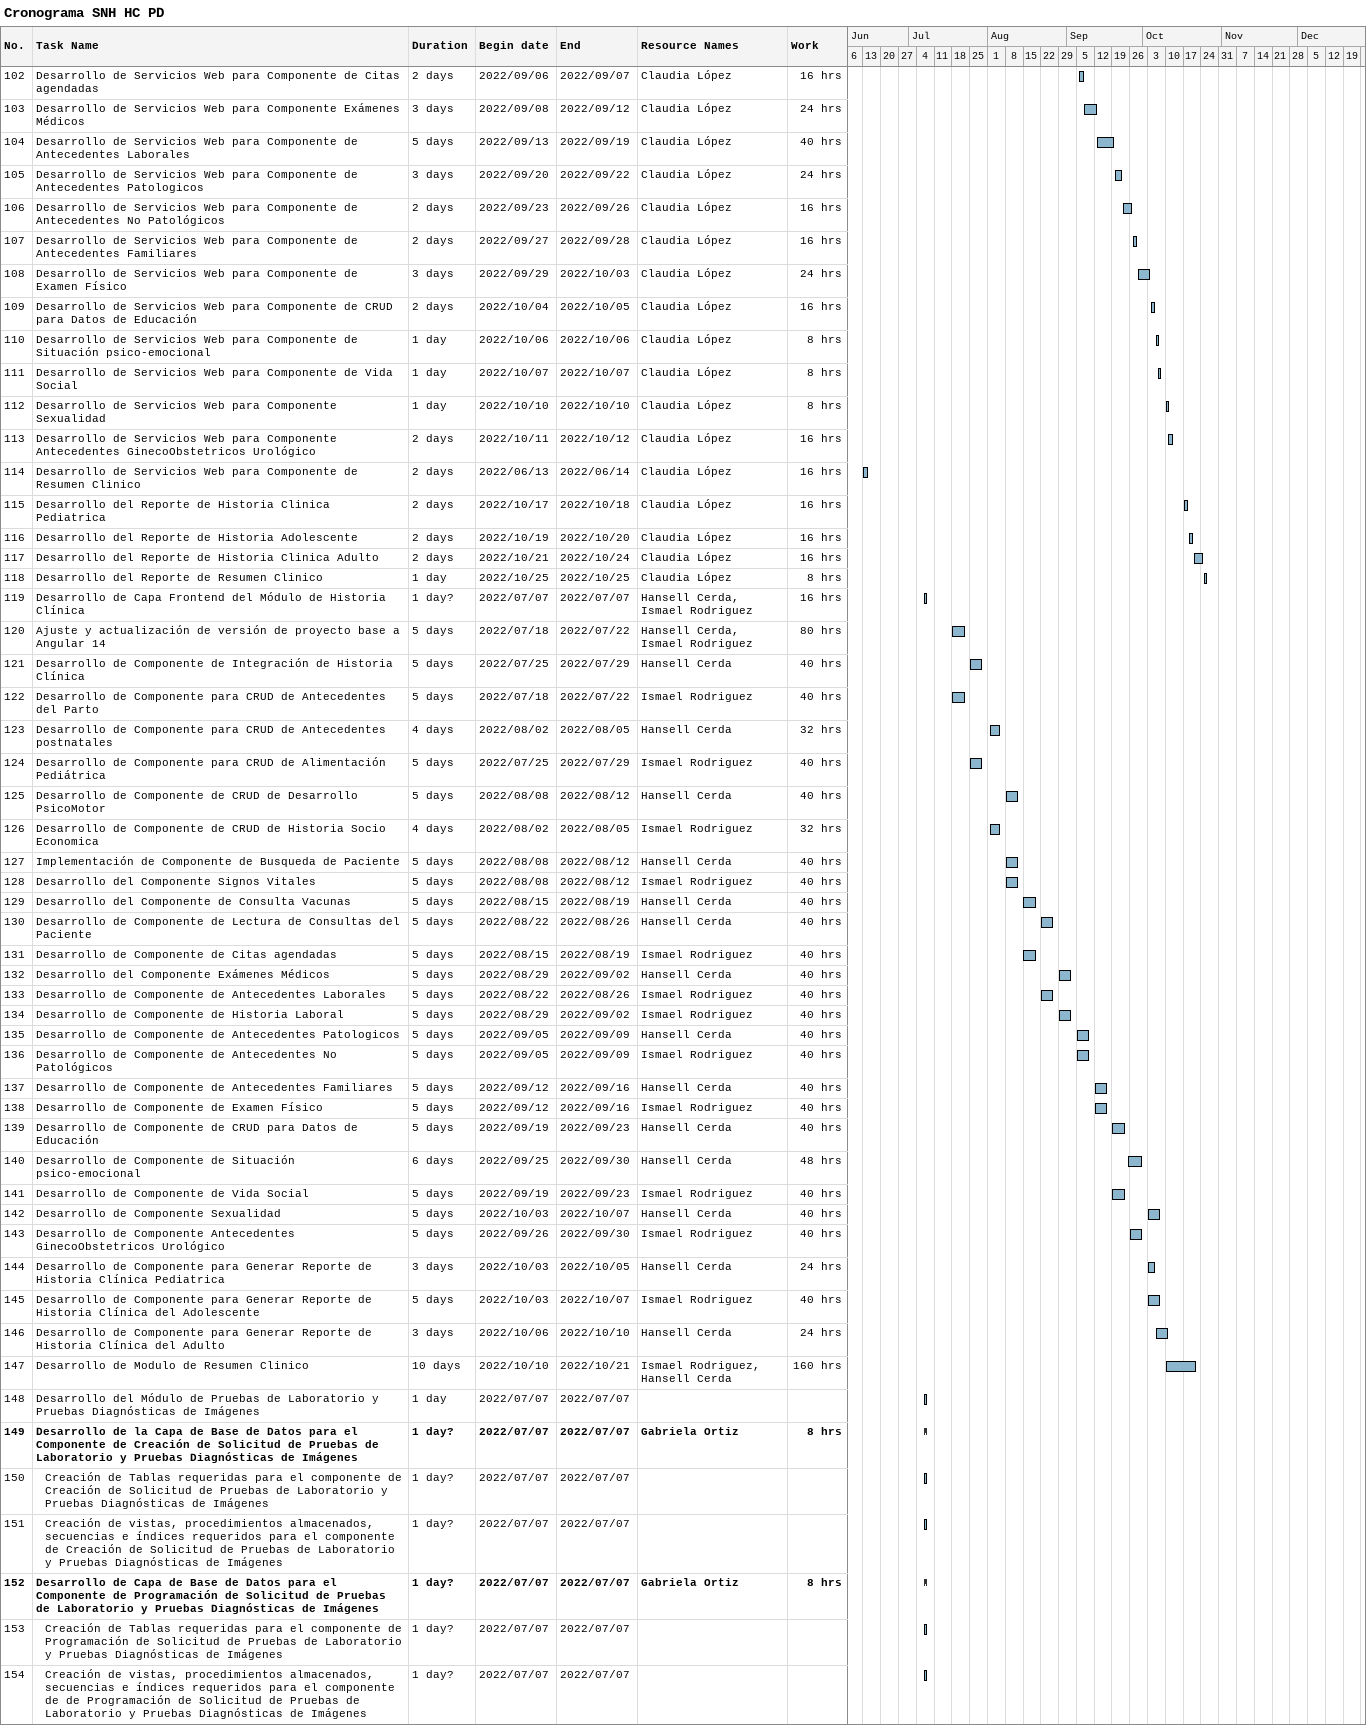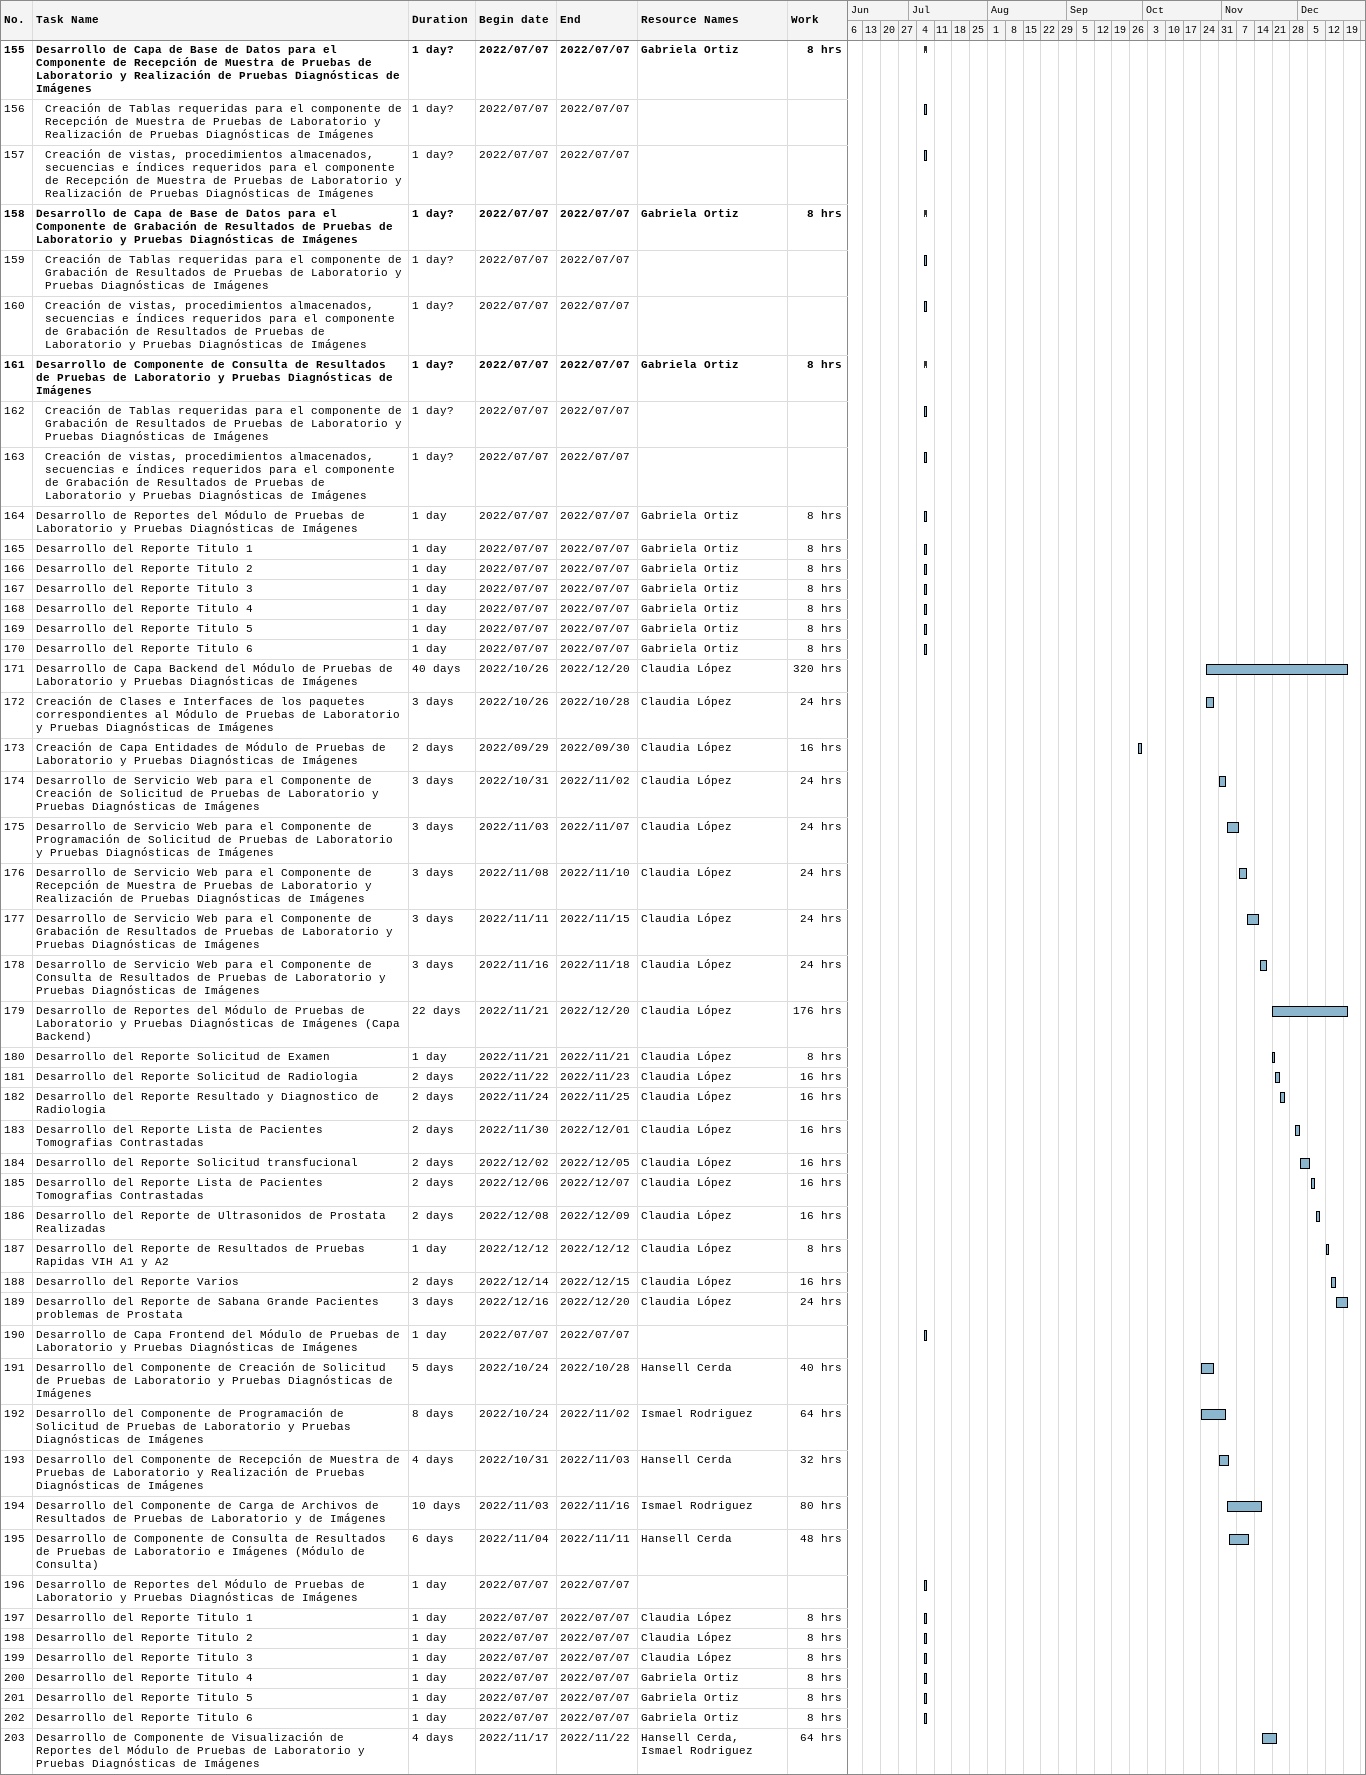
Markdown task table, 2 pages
Cronograma SNH HC PD

| ID | Level | Task | Duration | Start | Finish | Resources | Work (h) |
|---|---|---|---|---|---|---|---|
| 102 | 1 | Desarrollo de Servicios Web para Componente de Citas agendadas | 2d | 2022-09-06 | 2022-09-07 | Claudia López | 16 |
| 103 | 1 | Desarrollo de Servicios Web para Componente Exámenes Médicos | 3d | 2022-09-08 | 2022-09-12 | Claudia López | 24 |
| 104 | 1 | Desarrollo de Servicios Web para Componente de Antecedentes Laborales | 5d | 2022-09-13 | 2022-09-19 | Claudia López | 40 |
| 105 | 1 | Desarrollo de Servicios Web para Componente de Antecedentes Patologicos | 3d | 2022-09-20 | 2022-09-22 | Claudia López | 24 |
| 106 | 1 | Desarrollo de Servicios Web para Componente de Antecedentes No Patológicos | 2d | 2022-09-23 | 2022-09-26 | Claudia López | 16 |
| 107 | 1 | Desarrollo de Servicios Web para Componente de Antecedentes Familiares | 2d | 2022-09-27 | 2022-09-28 | Claudia López | 16 |
| 108 | 1 | Desarrollo de Servicios Web para Componente de Examen Físico | 3d | 2022-09-29 | 2022-10-03 | Claudia López | 24 |
| 109 | 1 | Desarrollo de Servicios Web para Componente de CRUD para Datos de Educación | 2d | 2022-10-04 | 2022-10-05 | Claudia López | 16 |
| 110 | 1 | Desarrollo de Servicios Web para Componente de Situación psico-emocional | 1d | 2022-10-06 | 2022-10-06 | Claudia López | 8 |
| 111 | 1 | Desarrollo de Servicios Web para Componente de Vida Social | 1d | 2022-10-07 | 2022-10-07 | Claudia López | 8 |
| 112 | 1 | Desarrollo de Servicios Web para Componente Sexualidad | 1d | 2022-10-10 | 2022-10-10 | Claudia López | 8 |
| 113 | 1 | Desarrollo de Servicios Web para Componente Antecedentes GinecoObstetricos Urológico | 2d | 2022-10-11 | 2022-10-12 | Claudia López | 16 |
| 114 | 1 | Desarrollo de Servicios Web para Componente de Resumen Clinico | 2d | 2022-06-13 | 2022-06-14 | Claudia López | 16 |
| 115 | 1 | Desarrollo del Reporte de Historia Clinica Pediatrica | 2d | 2022-10-17 | 2022-10-18 | Claudia López | 16 |
| 116 | 1 | Desarrollo del Reporte de Historia Adolescente | 2d | 2022-10-19 | 2022-10-20 | Claudia López | 16 |
| 117 | 1 | Desarrollo del Reporte de Historia Clinica Adulto | 2d | 2022-10-21 | 2022-10-24 | Claudia López | 16 |
| 118 | 1 | Desarrollo del Reporte de Resumen Clinico | 1d | 2022-10-25 | 2022-10-25 | Claudia López | 8 |
| 119 | 1 | Desarrollo de Capa Frontend del Módulo de Historia Clínica | 1d? | 2022-07-07 | 2022-07-07 | Hansell Cerda, Ismael Rodriguez | 16 |
| 120 | 1 | Ajuste y actualización de versión de proyecto base a Angular 14 | 5d | 2022-07-18 | 2022-07-22 | Hansell Cerda, Ismael Rodriguez | 80 |
| 121 | 1 | Desarrollo de Componente de Integración de Historia Clínica | 5d | 2022-07-25 | 2022-07-29 | Hansell Cerda | 40 |
| 122 | 1 | Desarrollo de Componente para CRUD de Antecedentes del Parto | 5d | 2022-07-18 | 2022-07-22 | Ismael Rodriguez | 40 |
| 123 | 1 | Desarrollo de Componente para CRUD de Antecedentes postnatales | 4d | 2022-08-02 | 2022-08-05 | Hansell Cerda | 32 |
| 124 | 1 | Desarrollo de Componente para CRUD de Alimentación Pediátrica | 5d | 2022-07-25 | 2022-07-29 | Ismael Rodriguez | 40 |
| 125 | 1 | Desarrollo de Componente de CRUD de Desarrollo PsicoMotor | 5d | 2022-08-08 | 2022-08-12 | Hansell Cerda | 40 |
| 126 | 1 | Desarrollo de Componente de CRUD de Historia Socio Economica | 4d | 2022-08-02 | 2022-08-05 | Ismael Rodriguez | 32 |
| 127 | 1 | Implementación de Componente de Busqueda de Paciente | 5d | 2022-08-08 | 2022-08-12 | Hansell Cerda | 40 |
| 128 | 1 | Desarrollo del Componente Signos Vitales | 5d | 2022-08-08 | 2022-08-12 | Ismael Rodriguez | 40 |
| 129 | 1 | Desarrollo del Componente de Consulta Vacunas | 5d | 2022-08-15 | 2022-08-19 | Hansell Cerda | 40 |
| 130 | 1 | Desarrollo de Componente de Lectura de Consultas del Paciente | 5d | 2022-08-22 | 2022-08-26 | Hansell Cerda | 40 |
| 131 | 1 | Desarrollo de Componente de Citas agendadas | 5d | 2022-08-15 | 2022-08-19 | Ismael Rodriguez | 40 |
| 132 | 1 | Desarrollo del Componente Exámenes Médicos | 5d | 2022-08-29 | 2022-09-02 | Hansell Cerda | 40 |
| 133 | 1 | Desarrollo de Componente de Antecedentes Laborales | 5d | 2022-08-22 | 2022-08-26 | Ismael Rodriguez | 40 |
| 134 | 1 | Desarrollo de Componente de Historia Laboral | 5d | 2022-08-29 | 2022-09-02 | Ismael Rodriguez | 40 |
| 135 | 1 | Desarrollo de Componente de Antecedentes Patologicos | 5d | 2022-09-05 | 2022-09-09 | Hansell Cerda | 40 |
| 136 | 1 | Desarrollo de Componente de Antecedentes No Patológicos | 5d | 2022-09-05 | 2022-09-09 | Ismael Rodriguez | 40 |
| 137 | 1 | Desarrollo de Componente de Antecedentes Familiares | 5d | 2022-09-12 | 2022-09-16 | Hansell Cerda | 40 |
| 138 | 1 | Desarrollo de Componente de Examen Físico | 5d | 2022-09-12 | 2022-09-16 | Ismael Rodriguez | 40 |
| 139 | 1 | Desarrollo de Componente de CRUD para Datos de Educación | 5d | 2022-09-19 | 2022-09-23 | Hansell Cerda | 40 |
| 140 | 1 | Desarrollo de Componente de Situación psico-emocional | 6d | 2022-09-25 | 2022-09-30 | Hansell Cerda | 48 |
| 141 | 1 | Desarrollo de Componente de Vida Social | 5d | 2022-09-19 | 2022-09-23 | Ismael Rodriguez | 40 |
| 142 | 1 | Desarrollo de Componente Sexualidad | 5d | 2022-10-03 | 2022-10-07 | Hansell Cerda | 40 |
| 143 | 1 | Desarrollo de Componente Antecedentes GinecoObstetricos Urológico | 5d | 2022-09-26 | 2022-09-30 | Ismael Rodriguez | 40 |
| 144 | 1 | Desarrollo de Componente para Generar Reporte de Historia Clínica Pediatrica | 3d | 2022-10-03 | 2022-10-05 | Hansell Cerda | 24 |
| 145 | 1 | Desarrollo de Componente para Generar Reporte de Historia Clínica del Adolescente | 5d | 2022-10-03 | 2022-10-07 | Ismael Rodriguez | 40 |
| 146 | 1 | Desarrollo de Componente para Generar Reporte de Historia Clínica del Adulto | 3d | 2022-10-06 | 2022-10-10 | Hansell Cerda | 24 |
| 147 | 1 | Desarrollo de Modulo de Resumen Clinico | 10d | 2022-10-10 | 2022-10-21 | Ismael Rodriguez, Hansell Cerda | 160 |
| 148 | 1 | Desarrollo del Módulo de Pruebas de Laboratorio y Pruebas Diagnósticas de Imágenes | 1d | 2022-07-07 | 2022-07-07 |  |  |
| 149 | 1 | **Desarrollo de la Capa de Base de Datos para el Componente de Creación de Solicitud de Pruebas de Laboratorio y Pruebas Diagnósticas de Imágenes** | 1d? | 2022-07-07 | 2022-07-07 | Gabriela Ortiz | 8 |
| 150 | 2 | Creación de Tablas requeridas para el componente de Creación de Solicitud de Pruebas de Laboratorio y Pruebas Diagnósticas de Imágenes | 1d? | 2022-07-07 | 2022-07-07 |  |  |
| 151 | 2 | Creación de vistas, procedimientos almacenados, secuencias e índices requeridos para el componente de Creación de Solicitud de Pruebas de Laboratorio y Pruebas Diagnósticas de Imágenes | 1d? | 2022-07-07 | 2022-07-07 |  |  |
| 152 | 1 | **Desarrollo de Capa de Base de Datos para el Componente de Programación de Solicitud de Pruebas de Laboratorio y Pruebas Diagnósticas de Imágenes** | 1d? | 2022-07-07 | 2022-07-07 | Gabriela Ortiz | 8 |
| 153 | 2 | Creación de Tablas requeridas para el componente de Programación de Solicitud de Pruebas de Laboratorio y Pruebas Diagnósticas de Imágenes | 1d? | 2022-07-07 | 2022-07-07 |  |  |
| 154 | 2 | Creación de vistas, procedimientos almacenados, secuencias e índices requeridos para el componente de de Programación de Solicitud de Pruebas de Laboratorio y Pruebas Diagnósticas de Imágenes | 1d? | 2022-07-07 | 2022-07-07 |  |  |
| 155 | 1 | **Desarrollo de Capa de Base de Datos para el Componente de Recepción de Muestra de Pruebas de Laboratorio y Realización de Pruebas Diagnósticas de Imágenes** | 1d? | 2022-07-07 | 2022-07-07 | Gabriela Ortiz | 8 |
| 156 | 2 | Creación de Tablas requeridas para el componente de Recepción de Muestra de Pruebas de Laboratorio y Realización de Pruebas Diagnósticas de Imágenes | 1d? | 2022-07-07 | 2022-07-07 |  |  |
| 157 | 2 | Creación de vistas, procedimientos almacenados, secuencias e índices requeridos para el componente de Recepción de Muestra de Pruebas de Laboratorio y Realización de Pruebas Diagnósticas de Imágenes | 1d? | 2022-07-07 | 2022-07-07 |  |  |
| 158 | 1 | **Desarrollo de Capa de Base de Datos para el Componente de Grabación de Resultados de Pruebas de Laboratorio y Pruebas Diagnósticas de Imágenes** | 1d? | 2022-07-07 | 2022-07-07 | Gabriela Ortiz | 8 |
| 159 | 2 | Creación de Tablas requeridas para el componente de Grabación de Resultados de Pruebas de Laboratorio y Pruebas Diagnósticas de Imágenes | 1d? | 2022-07-07 | 2022-07-07 |  |  |
| 160 | 2 | Creación de vistas, procedimientos almacenados, secuencias e índices requeridos para el componente de Grabación de Resultados de Pruebas de Laboratorio y Pruebas Diagnósticas de Imágenes | 1d? | 2022-07-07 | 2022-07-07 |  |  |
| 161 | 1 | **Desarrollo de Componente de Consulta de Resultados de Pruebas de Laboratorio y Pruebas Diagnósticas de Imágenes** | 1d? | 2022-07-07 | 2022-07-07 | Gabriela Ortiz | 8 |
| 162 | 2 | Creación de Tablas requeridas para el componente de Grabación de Resultados de Pruebas de Laboratorio y Pruebas Diagnósticas de Imágenes | 1d? | 2022-07-07 | 2022-07-07 |  |  |
| 163 | 2 | Creación de vistas, procedimientos almacenados, secuencias e índices requeridos para el componente de Grabación de Resultados de Pruebas de Laboratorio y Pruebas Diagnósticas de Imágenes | 1d? | 2022-07-07 | 2022-07-07 |  |  |
| 164 | 1 | Desarrollo de Reportes del Módulo de Pruebas de Laboratorio y Pruebas Diagnósticas de Imágenes | 1d | 2022-07-07 | 2022-07-07 | Gabriela Ortiz | 8 |
| 165 | 1 | Desarrollo del Reporte Titulo 1 | 1d | 2022-07-07 | 2022-07-07 | Gabriela Ortiz | 8 |
| 166 | 1 | Desarrollo del Reporte Titulo 2 | 1d | 2022-07-07 | 2022-07-07 | Gabriela Ortiz | 8 |
| 167 | 1 | Desarrollo del Reporte Titulo 3 | 1d | 2022-07-07 | 2022-07-07 | Gabriela Ortiz | 8 |
| 168 | 1 | Desarrollo del Reporte Titulo 4 | 1d | 2022-07-07 | 2022-07-07 | Gabriela Ortiz | 8 |
| 169 | 1 | Desarrollo del Reporte Titulo 5 | 1d | 2022-07-07 | 2022-07-07 | Gabriela Ortiz | 8 |
| 170 | 1 | Desarrollo del Reporte Titulo 6 | 1d | 2022-07-07 | 2022-07-07 | Gabriela Ortiz | 8 |
| 171 | 1 | Desarrollo de Capa Backend del Módulo de Pruebas de Laboratorio y Pruebas Diagnósticas de Imágenes | 40d | 2022-10-26 | 2022-12-20 | Claudia López | 320 |
| 172 | 1 | Creación de Clases e Interfaces de los paquetes correspondientes al Módulo de Pruebas de Laboratorio y Pruebas Diagnósticas de Imágenes | 3d | 2022-10-26 | 2022-10-28 | Claudia López | 24 |
| 173 | 1 | Creación de Capa Entidades de Módulo de Pruebas de Laboratorio y Pruebas Diagnósticas de Imágenes | 2d | 2022-09-29 | 2022-09-30 | Claudia López | 16 |
| 174 | 1 | Desarrollo de Servicio Web para el Componente de Creación de Solicitud de Pruebas de Laboratorio y Pruebas Diagnósticas de Imágenes | 3d | 2022-10-31 | 2022-11-02 | Claudia López | 24 |
| 175 | 1 | Desarrollo de Servicio Web para el Componente de Programación de Solicitud de Pruebas de Laboratorio y Pruebas Diagnósticas de Imágenes | 3d | 2022-11-03 | 2022-11-07 | Claudia López | 24 |
| 176 | 1 | Desarrollo de Servicio Web para el Componente de Recepción de Muestra de Pruebas de Laboratorio y Realización de Pruebas Diagnósticas de Imágenes | 3d | 2022-11-08 | 2022-11-10 | Claudia López | 24 |
| 177 | 1 | Desarrollo de Servicio Web para el Componente de Grabación de Resultados de Pruebas de Laboratorio y Pruebas Diagnósticas de Imágenes | 3d | 2022-11-11 | 2022-11-15 | Claudia López | 24 |
| 178 | 1 | Desarrollo de Servicio Web para el Componente de Consulta de Resultados de Pruebas de Laboratorio y Pruebas Diagnósticas de Imágenes | 3d | 2022-11-16 | 2022-11-18 | Claudia López | 24 |
| 179 | 1 | Desarrollo de Reportes del Módulo de Pruebas de Laboratorio y Pruebas Diagnósticas de Imágenes (Capa Backend) | 22d | 2022-11-21 | 2022-12-20 | Claudia López | 176 |
| 180 | 1 | Desarrollo del Reporte Solicitud de Examen | 1d | 2022-11-21 | 2022-11-21 | Claudia López | 8 |
| 181 | 1 | Desarrollo del Reporte Solicitud de Radiologia | 2d | 2022-11-22 | 2022-11-23 | Claudia López | 16 |
| 182 | 1 | Desarrollo del Reporte Resultado y Diagnostico de Radiologia | 2d | 2022-11-24 | 2022-11-25 | Claudia López | 16 |
| 183 | 1 | Desarrollo del Reporte Lista de Pacientes Tomografias Contrastadas | 2d | 2022-11-30 | 2022-12-01 | Claudia López | 16 |
| 184 | 1 | Desarrollo del Reporte Solicitud transfucional | 2d | 2022-12-02 | 2022-12-05 | Claudia López | 16 |
| 185 | 1 | Desarrollo del Reporte Lista de Pacientes Tomografias Contrastadas | 2d | 2022-12-06 | 2022-12-07 | Claudia López | 16 |
| 186 | 1 | Desarrollo del Reporte de Ultrasonidos de Prostata Realizadas | 2d | 2022-12-08 | 2022-12-09 | Claudia López | 16 |
| 187 | 1 | Desarrollo del Reporte de Resultados de Pruebas Rapidas VIH A1 y A2 | 1d | 2022-12-12 | 2022-12-12 | Claudia López | 8 |
| 188 | 1 | Desarrollo del Reporte Varios | 2d | 2022-12-14 | 2022-12-15 | Claudia López | 16 |
| 189 | 1 | Desarrollo del Reporte de Sabana Grande Pacientes problemas de Prostata | 3d | 2022-12-16 | 2022-12-20 | Claudia López | 24 |
| 190 | 1 | Desarrollo de Capa Frontend del Módulo de Pruebas de Laboratorio y Pruebas Diagnósticas de Imágenes | 1d | 2022-07-07 | 2022-07-07 |  |  |
| 191 | 1 | Desarrollo del Componente de Creación de Solicitud de Pruebas de Laboratorio y Pruebas Diagnósticas de Imágenes | 5d | 2022-10-24 | 2022-10-28 | Hansell Cerda | 40 |
| 192 | 1 | Desarrollo del Componente de Programación de Solicitud de Pruebas de Laboratorio y Pruebas Diagnósticas de Imágenes | 8d | 2022-10-24 | 2022-11-02 | Ismael Rodriguez | 64 |
| 193 | 1 | Desarrollo del Componente de Recepción de Muestra de Pruebas de Laboratorio y Realización de Pruebas Diagnósticas de Imágenes | 4d | 2022-10-31 | 2022-11-03 | Hansell Cerda | 32 |
| 194 | 1 | Desarrollo del Componente de Carga de Archivos de Resultados de Pruebas de Laboratorio y de Imágenes | 10d | 2022-11-03 | 2022-11-16 | Ismael Rodriguez | 80 |
| 195 | 1 | Desarrollo de Componente de Consulta de Resultados de Pruebas de Laboratorio e Imágenes (Módulo de Consulta) | 6d | 2022-11-04 | 2022-11-11 | Hansell Cerda | 48 |
| 196 | 1 | Desarrollo de Reportes del Módulo de Pruebas de Laboratorio y Pruebas Diagnósticas de Imágenes | 1d | 2022-07-07 | 2022-07-07 |  |  |
| 197 | 1 | Desarrollo del Reporte Titulo 1 | 1d | 2022-07-07 | 2022-07-07 | Claudia López | 8 |
| 198 | 1 | Desarrollo del Reporte Titulo 2 | 1d | 2022-07-07 | 2022-07-07 | Claudia López | 8 |
| 199 | 1 | Desarrollo del Reporte Titulo 3 | 1d | 2022-07-07 | 2022-07-07 | Claudia López | 8 |
| 200 | 1 | Desarrollo del Reporte Titulo 4 | 1d | 2022-07-07 | 2022-07-07 | Gabriela Ortiz | 8 |
| 201 | 1 | Desarrollo del Reporte Titulo 5 | 1d | 2022-07-07 | 2022-07-07 | Gabriela Ortiz | 8 |
| 202 | 1 | Desarrollo del Reporte Titulo 6 | 1d | 2022-07-07 | 2022-07-07 | Gabriela Ortiz | 8 |
| 203 | 1 | Desarrollo de Componente de Visualización de Reportes del Módulo de Pruebas de Laboratorio y Pruebas Diagnósticas de Imágenes | 4d | 2022-11-17 | 2022-11-22 | Hansell Cerda, Ismael Rodriguez | 64 |
